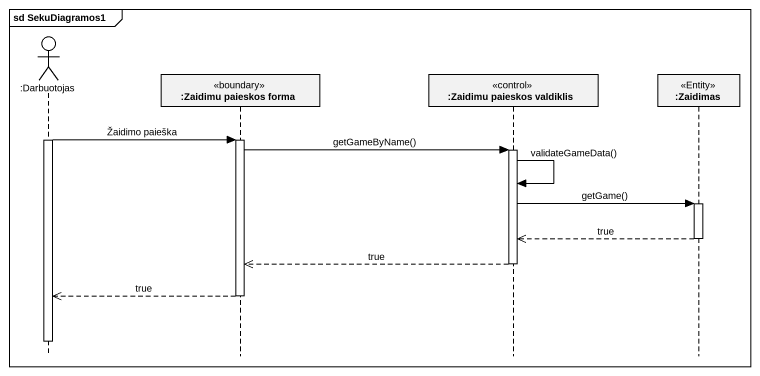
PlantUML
@startuml
mainframe sd SekuDiagramos1
hide footbox
actor ":Darbuotojas" as Darbuotojas
participant ":Zaidimu paieskos forma" as Zaidimu_paieskos_forma <<boundary>>
participant ":Zaidimu paieskos valdiklis" as Zaidimu_paieskos_valdiklis <<control>>
participant ":Zaidimas" as Zaidimas <<Entity>>

activate Darbuotojas
Darbuotojas -> Zaidimu_paieskos_forma : Žaidimo paieška
activate Zaidimu_paieskos_forma
Zaidimu_paieskos_forma -> Zaidimu_paieskos_valdiklis : getGameByName()
activate Zaidimu_paieskos_valdiklis
Zaidimu_paieskos_valdiklis -> Zaidimu_paieskos_valdiklis : validateGameData()
Zaidimu_paieskos_valdiklis -> Zaidimas : getGame()
activate Zaidimas
Zaidimas -->> Zaidimu_paieskos_valdiklis : true
deactivate Zaidimas
Zaidimu_paieskos_valdiklis -->> Zaidimu_paieskos_forma : true
deactivate Zaidimu_paieskos_valdiklis
Zaidimu_paieskos_forma -->> Darbuotojas : true
deactivate Zaidimu_paieskos_forma
deactivate Darbuotojas
@enduml
